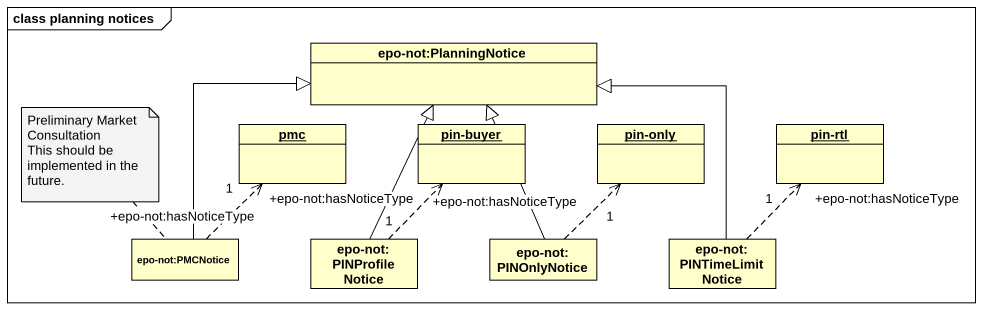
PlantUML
@startuml
mainframe class planning notices
hide circle
hide empty members
class "epo-not:PlanningNotice" as epo_not_PlanningNotice
object pmc
object "pin-buyer" as pin_buyer
object "pin-only" as pin_only
object "pin-rtl" as pin_rtl
class "epo-not:PMCNotice" as epo_not_PMCNotice
class "epo-not:PINProfileNotice" as epo_not_PINProfileNotice
class "epo-not:PINOnlyNotice" as epo_not_PINOnlyNotice
class "epo-not:PINTimeLimitNotice" as epo_not_PINTimeLimitNotice
epo_not_PMCNotice -up-|> epo_not_PlanningNotice
epo_not_PMCNotice .up.> "+epo-not:hasNoticeType\n1" pmc
epo_not_PINProfileNotice -up-|> epo_not_PlanningNotice
epo_not_PINProfileNotice .up.> "+epo-not:hasNoticeType\n1" pin_buyer
epo_not_PINOnlyNotice -up-|> epo_not_PlanningNotice
epo_not_PINOnlyNotice .up.> "+epo-not:hasNoticeType\n1" pin_only
epo_not_PINTimeLimitNotice -up-|> epo_not_PlanningNotice
epo_not_PINTimeLimitNotice .up.> "+epo-not:hasNoticeType\n1" pin_rtl
note top of epo_not_PMCNotice
  Preliminary Market Consultation
  This should be implemented in the future.
end note
@enduml
